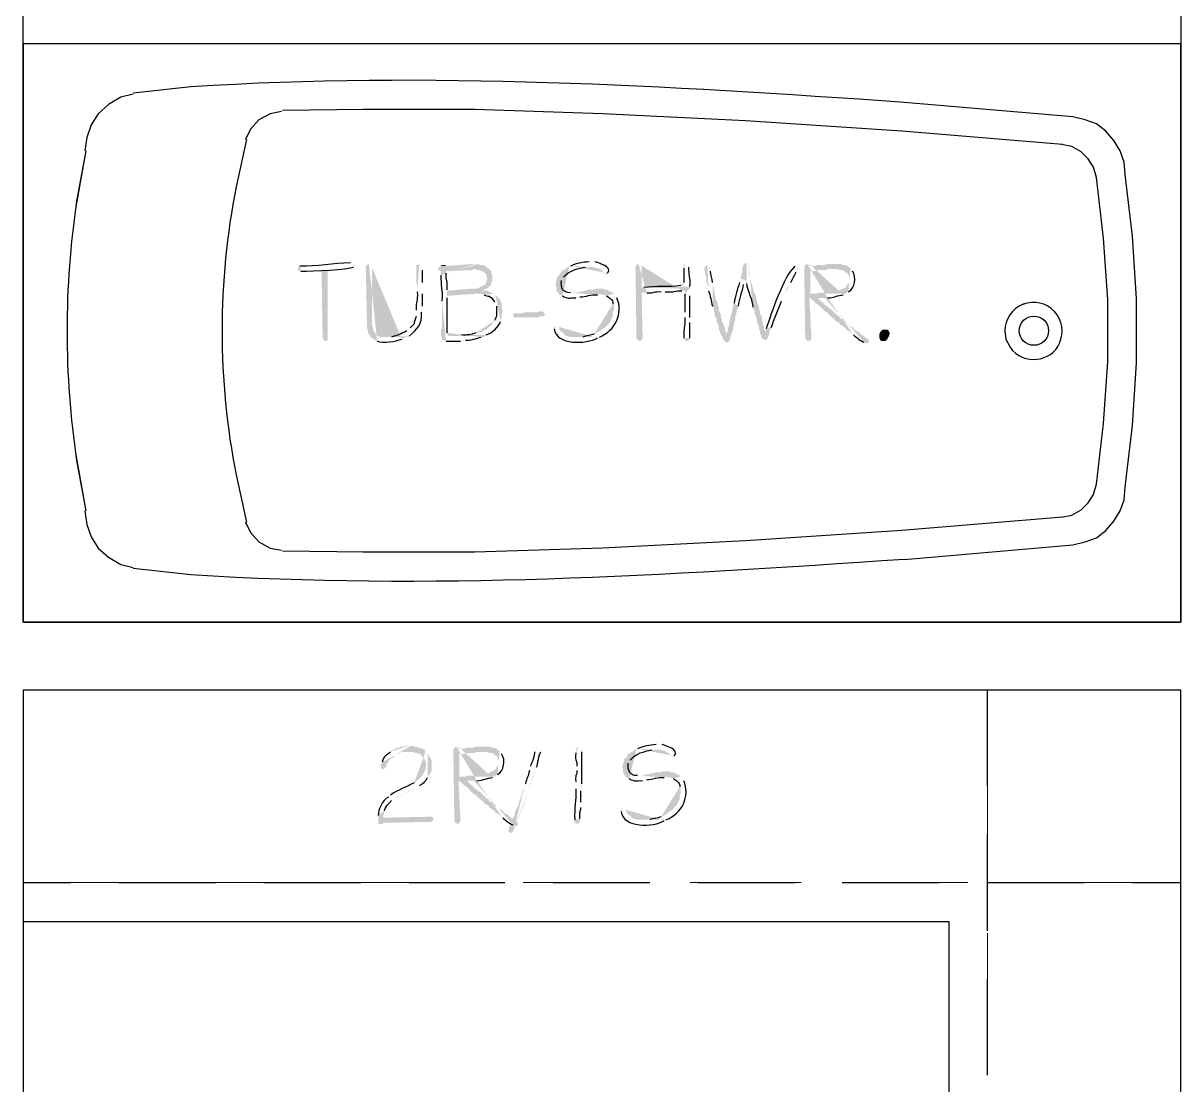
# Model space of a CAD drawing. Header units: inches. Extents: x -167 to 6071, y -6287 to -2731.
# Drawn here: x 726.9 to 786.9, y -5981.6 to -5926.6 of the extents above; entities that cross this region are included whole.
import ezdxf

# ---------------------------------------------------------------- set-up
doc = ezdxf.new("R2010")
doc.units = ezdxf.units.IN
doc.header["$LTSCALE"] = 96
doc.header["$MEASUREMENT"] = 0
doc.linetypes.add('Dash', pattern=[0.225, 0.15, -0.075])
doc.layers.add('Doors', color=5, linetype='Continuous', lineweight=9)
doc.layers.add('Furniture', color=7, linetype='Continuous', lineweight=5, true_color=0x994d00)
doc.layers.add('PDF_Geometry', color=7, linetype='Continuous', true_color=0x4a4a4a)
doc.layers.add('PDF_Solid Fills', color=7, linetype='Continuous')

# ---------------------------------------------------------------- blocks, each defined once
blk = doc.blocks.new('Tub')
at = {"layer": 'Furniture'}
blk.add_lwpolyline([(60, 0), (60, 29.973), (0, 29.973), (0, 0)], close=True, dxfattribs=at)
for points in [[(8.693, 27.733), (5.707, 27.413)], [(5.707, 27.36), (5.067, 27.2), (4.427, 26.827), (3.893, 26.347), (3.52, 25.76), (3.307, 25.12), (3.2, 24.427)], [(13.387, 26.453), (12.8, 26.347), (12.213, 26.027), (11.787, 25.547), (11.52, 25.013)], [(17.653, 26.56), (13.44, 26.507)], [(53.867, 24.747), (45.547, 25.44), (37.44, 25.973), (30.027, 26.347), (23.413, 26.56), (17.6, 26.56)], [(45.653, 3.253), (54.4, 4), (55.04, 4.16), (55.627, 4.373), (56.107, 4.747), (56.533, 5.227), (56.853, 5.76), (57.067, 6.347), (57.12, 6.987), (57.493, 10.187), (57.707, 13.44), (57.707, 16.747), (57.493, 20), (57.12, 23.2), (57.067, 23.84), (56.853, 24.427), (56.533, 24.96), (56.107, 25.44), (55.627, 25.813), (55.04, 26.027), (54.4, 26.187), (45.653, 26.933)], [(53.813, 5.44), (54.347, 5.547), (54.827, 5.813), (55.2, 6.187), (55.467, 6.613), (55.627, 7.147), (56, 10.293), (56.213, 13.493), (56.213, 16.693), (56, 19.893), (55.627, 23.04), (55.467, 23.573), (55.2, 24), (54.827, 24.373), (54.347, 24.64), (53.813, 24.747)], [(3.2, 5.76), (3.307, 5.067), (3.52, 4.427), (3.893, 3.84), (4.427, 3.36), (5.067, 2.987), (5.707, 2.827)], [(53.867, 5.44), (45.547, 4.747), (37.44, 4.213), (30.027, 3.84), (23.413, 3.627), (17.6, 3.627)], [(11.52, 5.173), (11.787, 4.64), (12.213, 4.16), (12.8, 3.84), (13.387, 3.733)], [(17.653, 3.627), (13.44, 3.68)], [(8.693, 2.453), (5.707, 2.773)]]:
    blk.add_lwpolyline(points, dxfattribs=at)
for points in [[(11.573, 25.013), (11.04, 22.56, 0.098214), (11.04, 7.627), (11.573, 5.173)], [(3.253, 24.427), (2.773, 21.813, 0.074206), (2.773, 8.373), (3.253, 5.76)], [(53.707, 14.453, 1.245514), (50.88, 15.093), (50.933, 14.667), (51.147, 14.24)]]:
    blk.add_lwpolyline(points, format="xyb", dxfattribs=at)
blk.add_circle((52.384, 15.103), 0.758, dxfattribs=at)
for points in [[(45.653, 26.933), (33.358, 27.778), (21.012, 28.538), (8.693, 27.733)], [(51.147, 14.24), (51.828, 13.272), (53.322, 13.486), (53.707, 14.453)], [(45.653, 3.253), (33.358, 2.409), (21.012, 1.649), (8.693, 2.453)]]:
    blk.add_open_spline(points, degree=3, dxfattribs=at)

msp = doc.modelspace()

# ---------------------------------------------------------------- hatches: boundary and pattern name
at = {"layer": 'PDF_Solid Fills', "transparency": 33554559}
h = msp.add_hatch(color=256, dxfattribs=at)
h.paths.add_polyline_path([(743.957, -5938.975), (743.903, -5938.975)], flags=0)
h.paths.add_polyline_path([(741.29, -5939.135), (741.183, -5939.189), (741.183, -5939.295), (741.237, -5939.402), (741.343, -5939.402)], flags=0)
h.paths.add_polyline_path([(744.063, -5939.189), (744.117, -5939.082), (744.063, -5939.029)], flags=0)
for points in [[(742.73, -5939.349), (742.41, -5939.349), (742.463, -5942.869), (742.517, -5942.975), (742.623, -5943.029), (742.73, -5942.975), (742.73, -5942.869)], [(748.703, -5939.082), (748.65, -5939.082), (748.597, -5939.135), (748.863, -5939.135), (748.81, -5939.082)], [(751.103, -5939.295), (750.357, -5939.295), (750.517, -5939.349), (750.623, -5939.349), (750.837, -5939.455), (750.943, -5939.562), (750.943, -5939.669), (750.997, -5939.775), (750.943, -5939.882), (750.943, -5939.989), (750.89, -5940.095), (750.463, -5940.309), (750.197, -5940.309), (748.917, -5940.415), (750.997, -5940.415), (750.73, -5940.415), (750.837, -5940.362), (750.943, -5940.309), (751.05, -5940.255), (751.157, -5940.149), (751.21, -5940.095), (751.21, -5939.989), (751.263, -5939.882), (751.263, -5939.615), (751.21, -5939.509), (751.21, -5939.402)], [(769.023, -5939.029), (768.597, -5939.029), (768.49, -5939.082), (768.117, -5939.082), (767.957, -5939.135), (767.69, -5939.135), (769.717, -5939.189), (769.663, -5939.135), (769.557, -5939.082), (769.45, -5939.082), (769.29, -5939.029), (769.183, -5939.029)], [(756.81, -5940.309), (756.65, -5940.309), (756.49, -5940.362), (756.223, -5940.362), (756.117, -5940.415), (756.01, -5940.415), (755.903, -5940.469), (755.743, -5940.469), (755.637, -5940.522), (755.317, -5940.522), (757.503, -5940.522), (757.397, -5940.469), (757.29, -5940.415), (757.183, -5940.362), (757.077, -5940.362), (756.97, -5940.309)], [(753.823, -5941.482), (753.717, -5941.482), (753.61, -5941.535), (752.917, -5941.535), (752.81, -5941.589), (752.383, -5941.589), (752.33, -5941.695), (752.383, -5941.802), (753.663, -5941.802), (753.717, -5941.749), (753.877, -5941.749), (753.983, -5941.695), (753.983, -5941.642), (753.93, -5941.535)], [(771.53, -5943.029), (771.423, -5943.029), (771.37, -5942.975), (771.317, -5942.869), (771.317, -5942.655), (771.37, -5942.549), (771.477, -5942.442), (771.743, -5942.442), (771.797, -5942.495), (771.85, -5942.602), (771.85, -5942.655), (771.797, -5942.815), (771.743, -5942.869), (771.743, -5942.922), (771.637, -5943.029)], [(750.837, -5964.042), (750.41, -5964.042), (750.303, -5964.095), (749.93, -5964.095), (749.77, -5964.149), (749.503, -5964.149), (751.53, -5964.202), (751.477, -5964.149), (751.37, -5964.095), (751.263, -5964.095), (751.103, -5964.042), (750.997, -5964.042)], [(760.277, -5965.322), (760.117, -5965.322), (759.957, -5965.375), (759.69, -5965.375), (759.583, -5965.429), (759.477, -5965.429), (759.37, -5965.482), (759.21, -5965.482), (759.103, -5965.535), (758.783, -5965.535), (760.97, -5965.535), (760.65, -5965.375), (760.543, -5965.375), (760.437, -5965.322)], [(748.063, -5967.669), (745.61, -5967.722), (745.343, -5967.722), (745.343, -5968.042), (745.557, -5968.042), (745.61, -5967.989), (748.01, -5967.935), (748.063, -5967.935), (748.17, -5967.882), (748.223, -5967.829), (748.17, -5967.722), (748.17, -5967.669)]]:
    msp.add_hatch(color=256, dxfattribs=at).paths.add_polyline_path(points)
h = msp.add_hatch(color=256, dxfattribs=at)
h.paths.add_polyline_path([(744.863, -5939.029), (744.757, -5939.082), (744.703, -5939.189), (744.757, -5941.909), (744.757, -5942.335), (744.81, -5942.495), (744.81, -5942.602), (744.863, -5942.655), (744.917, -5942.762), (744.97, -5942.815), (745.023, -5942.869), (745.077, -5942.922), (745.29, -5943.029)], flags=0)
h.paths.add_polyline_path([(746.57, -5942.922), (746.783, -5942.815), (745.45, -5942.815), (745.237, -5942.709), (745.183, -5942.602), (745.13, -5942.549), (745.077, -5942.442), (745.077, -5942.335), (745.023, -5942.229), (745.023, -5939.189), (744.97, -5939.082)], flags=0)
h = msp.add_hatch(color=256, dxfattribs=at)
h.paths.add_polyline_path([(747.477, -5939.029), (747.37, -5939.082), (747.317, -5939.082), (747.317, -5939.989), (747.37, -5940.095), (747.37, -5940.469)], flags=0)
h.paths.add_polyline_path([(747.317, -5941.429), (747.317, -5941.749)], flags=0)
h.paths.add_polyline_path([(746.997, -5942.335), (746.943, -5942.389), (746.837, -5942.495)], flags=0)
h.paths.add_polyline_path([(746.037, -5942.815), (745.663, -5942.815), (746.783, -5942.815), (746.943, -5942.762)], flags=0)
h.paths.add_polyline_path([(747.583, -5941.535), (747.583, -5941.429), (747.637, -5941.322), (747.637, -5941.215)], flags=0)
h.paths.add_polyline_path([(747.637, -5940.575), (747.637, -5939.989)], flags=0)
h.paths.add_polyline_path([(747.637, -5939.349), (747.583, -5939.242), (747.583, -5939.189), (747.53, -5939.029)], flags=0)
h = msp.add_hatch(color=256, dxfattribs=at)
h.paths.add_polyline_path([(750.357, -5939.029), (750.25, -5939.029), (748.863, -5939.135), (748.597, -5939.135), (748.49, -5939.189), (748.437, -5939.295), (748.49, -5939.349), (748.597, -5939.402), (748.597, -5939.615)], flags=0)
h.paths.add_polyline_path([(748.65, -5940.949), (748.65, -5942.282), (748.597, -5942.442), (748.597, -5942.709), (748.65, -5942.869), (748.65, -5942.975), (748.703, -5942.975), (748.863, -5943.029)], flags=0)
h.paths.add_polyline_path([(749.61, -5943.029), (749.717, -5943.029), (749.877, -5942.975)], flags=0)
h.paths.add_polyline_path([(750.677, -5942.815), (750.783, -5942.815), (750.89, -5942.762), (749.023, -5942.762), (748.917, -5942.709), (748.917, -5942.602)], flags=0)
h.paths.add_polyline_path([(748.917, -5940.789), (748.917, -5940.682), (750.357, -5940.575), (751.317, -5940.575), (751.103, -5940.469), (750.997, -5940.415), (748.917, -5940.415), (748.917, -5940.362)], flags=0)
h.paths.add_polyline_path([(748.863, -5939.509), (748.863, -5939.402), (750.25, -5939.349), (750.303, -5939.295), (751.103, -5939.295), (751.05, -5939.242), (750.943, -5939.189), (750.89, -5939.135), (750.783, -5939.082), (750.623, -5939.082), (750.517, -5939.029)], flags=0)
h = msp.add_hatch(color=256, dxfattribs=at)
h.paths.add_polyline_path([(755.263, -5939.135), (755.157, -5939.189), (755.05, -5939.295), (754.837, -5939.402), (754.783, -5939.509), (754.73, -5939.615), (754.623, -5939.669), (754.623, -5939.775), (754.57, -5939.882), (754.57, -5939.989), (754.517, -5940.095), (754.57, -5940.202), (754.57, -5940.362), (754.623, -5940.469), (754.677, -5940.522), (754.73, -5940.629), (754.783, -5940.629), (754.89, -5940.682)], flags=0)
h.paths.add_polyline_path([(755.583, -5940.789), (755.69, -5940.789), (755.797, -5940.735)], flags=0)
h.paths.add_polyline_path([(756.703, -5940.629), (756.81, -5940.575), (757.557, -5940.575), (757.503, -5940.522), (755.317, -5940.522)], flags=0)
h.paths.add_polyline_path([(754.837, -5939.882), (754.89, -5939.775), (754.943, -5939.722)], flags=0)
h.paths.add_polyline_path([(756.063, -5939.189), (756.33, -5939.189)], flags=0)
h = msp.add_hatch(color=256, dxfattribs=at)
h.paths.add_polyline_path([(756.33, -5938.922), (756.277, -5938.922)], flags=0)
h.paths.add_polyline_path([(755.317, -5939.135), (755.263, -5939.135), (756.33, -5939.189), (756.49, -5939.189), (756.597, -5939.242), (756.703, -5939.242), (756.917, -5939.349), (757.023, -5939.455), (757.077, -5939.455), (757.077, -5939.509), (757.183, -5939.562), (757.237, -5939.509)], flags=0)
h.paths.add_polyline_path([(756.597, -5938.922), (756.437, -5938.922)], flags=0)
h = msp.add_hatch(color=256, dxfattribs=at)
h.paths.add_polyline_path([(758.837, -5939.029), (758.73, -5939.082), (758.677, -5939.189), (758.73, -5942.869), (758.783, -5942.975), (758.89, -5943.029), (758.997, -5942.975), (759.05, -5942.869), (758.997, -5940.522), (759.263, -5940.522)], flags=0)
h.paths.add_polyline_path([(760.01, -5940.469), (760.223, -5940.469)], flags=0)
h.paths.add_polyline_path([(761.077, -5940.415), (761.237, -5940.415), (761.503, -5940.309), (758.997, -5940.255), (758.997, -5939.189), (758.943, -5939.082)], flags=0)
h = msp.add_hatch(color=256, dxfattribs=at)
h.paths.add_polyline_path([(761.29, -5939.029), (761.183, -5939.082), (761.183, -5939.242)], flags=0)
h.paths.add_polyline_path([(761.183, -5939.989), (761.183, -5940.149), (761.023, -5940.149)], flags=0)
h.paths.add_polyline_path([(759.103, -5940.255), (758.997, -5940.255), (761.503, -5940.309), (761.503, -5940.202)], flags=0)
h.paths.add_polyline_path([(761.45, -5939.189), (761.397, -5939.082)], flags=0)
h = msp.add_hatch(color=256, dxfattribs=at)
h.paths.add_polyline_path([(762.41, -5939.082), (762.303, -5939.135), (762.25, -5939.242), (762.25, -5939.349), (762.303, -5939.509), (762.303, -5939.615), (762.357, -5939.722), (762.357, -5939.989), (762.41, -5940.042), (762.41, -5940.149), (762.463, -5940.255), (762.463, -5940.415)], flags=0)
h.paths.add_polyline_path([(762.677, -5941.215), (762.73, -5941.322), (762.73, -5941.429), (762.783, -5941.589), (762.783, -5941.695), (762.837, -5941.802), (762.89, -5941.909), (762.89, -5942.015), (762.943, -5942.122), (762.997, -5942.229), (762.997, -5942.389), (763.05, -5942.549), (763.103, -5942.655), (763.157, -5942.762), (763.21, -5942.869), (763.21, -5942.922), (763.263, -5942.975), (763.37, -5943.082), (763.477, -5943.082), (763.583, -5942.975), (763.583, -5942.869), (763.637, -5942.709), (763.423, -5942.709), (763.423, -5942.655), (763.37, -5942.549), (763.317, -5942.442), (763.317, -5942.335), (763.263, -5942.229), (763.21, -5942.122), (763.157, -5942.015), (763.157, -5941.909), (763.103, -5941.802), (763.103, -5941.642), (763.05, -5941.535), (762.997, -5941.429), (762.997, -5941.269), (762.943, -5941.162), (762.943, -5941.055), (762.89, -5940.949), (762.837, -5940.842), (762.837, -5940.735), (762.783, -5940.629), (762.783, -5940.469), (762.73, -5940.362), (762.73, -5940.255), (762.677, -5940.149), (762.677, -5939.989)], flags=0)
h.paths.add_polyline_path([(762.57, -5939.402), (762.57, -5939.349), (762.517, -5939.189), (762.463, -5939.135)], flags=0)
h = msp.add_hatch(color=256, dxfattribs=at)
h.paths.add_polyline_path([(764.437, -5938.975), (764.383, -5938.975), (764.277, -5939.082), (764.223, -5939.189), (764.223, -5939.455), (764.17, -5939.562), (764.17, -5939.669), (764.117, -5939.775), (764.383, -5939.882), (764.383, -5939.935), (764.437, -5940.042)], flags=0)
h.paths.add_polyline_path([(764.757, -5941.269), (764.81, -5941.375), (764.863, -5941.482), (764.863, -5941.642), (764.917, -5941.749), (764.97, -5941.909), (764.97, -5942.015), (765.023, -5942.175), (765.077, -5942.229), (765.077, -5942.389), (765.13, -5942.495), (765.13, -5942.602), (765.183, -5942.709), (765.237, -5942.869), (765.29, -5942.922), (765.397, -5942.975), (765.503, -5942.975), (765.503, -5942.922), (765.557, -5942.815), (765.61, -5942.709), (765.61, -5942.549), (765.397, -5942.549), (765.343, -5942.389), (765.343, -5942.282), (765.29, -5942.175), (765.29, -5942.069), (765.237, -5941.962), (765.237, -5941.802), (765.183, -5941.695), (765.13, -5941.589), (765.13, -5941.482), (765.077, -5941.375), (765.077, -5941.215), (765.023, -5941.109), (764.97, -5941.002), (764.97, -5940.895), (764.917, -5940.789), (764.917, -5940.682), (764.863, -5940.575), (764.81, -5940.469), (764.757, -5940.255), (764.703, -5940.042), (764.65, -5939.882), (764.597, -5939.775), (764.597, -5939.615), (764.543, -5939.562), (764.543, -5939.242), (764.597, -5939.135), (764.543, -5939.029)], flags=0)
h = msp.add_hatch(color=256, dxfattribs=at)
h.paths.add_polyline_path([(766.997, -5939.135), (766.943, -5939.135)], flags=0)
h.paths.add_polyline_path([(765.45, -5942.389), (765.397, -5942.549), (765.61, -5942.549), (765.663, -5942.442), (765.717, -5942.335)], flags=0)
h.paths.add_polyline_path([(766.25, -5940.949), (766.303, -5940.842), (766.357, -5940.735), (766.41, -5940.629), (766.463, -5940.522), (766.463, -5940.415), (766.517, -5940.309), (766.57, -5940.202), (766.677, -5940.095), (766.73, -5939.989)], flags=0)
h.paths.add_polyline_path([(766.997, -5939.455), (767.103, -5939.295), (767.103, -5939.135)], flags=0)
h = msp.add_hatch(color=256, dxfattribs=at)
h.paths.add_polyline_path([(767.583, -5939.029), (767.477, -5939.082), (767.423, -5939.189), (767.477, -5942.815), (767.477, -5942.869), (767.53, -5942.975), (767.637, -5943.029), (767.743, -5942.975), (767.797, -5942.869), (767.797, -5942.815), (767.69, -5940.789), (768.65, -5940.789)], flags=0)
h.paths.add_polyline_path([(769.45, -5940.629), (769.503, -5940.575), (767.743, -5940.575), (767.743, -5939.402), (768.01, -5939.402), (768.17, -5939.349), (768.543, -5939.349), (768.65, -5939.295), (769.023, -5939.295), (769.823, -5939.242), (769.717, -5939.189), (767.69, -5939.135), (767.69, -5939.029)], flags=0)
h = msp.add_hatch(color=256, dxfattribs=at)
h.paths.add_polyline_path([(769.823, -5939.242), (769.023, -5939.295), (769.13, -5939.295), (769.29, -5939.349), (769.397, -5939.349), (769.503, -5939.402), (769.557, -5939.455), (769.663, -5939.509), (769.717, -5939.615), (769.77, -5939.722), (769.77, -5939.935), (769.717, -5940.042), (769.663, -5940.095), (769.61, -5940.202), (769.557, -5940.255), (769.45, -5940.309), (769.29, -5940.362), (769.29, -5940.415), (769.13, -5940.415), (769.023, -5940.469), (768.81, -5940.469), (768.703, -5940.522), (768.17, -5940.522), (768.063, -5940.575), (767.743, -5940.575), (769.61, -5940.575), (769.61, -5940.522), (769.717, -5940.469)], flags=0)
h.paths.add_polyline_path([(769.93, -5939.402), (769.877, -5939.295)], flags=0)
h = msp.add_hatch(color=256, dxfattribs=at)
h.paths.add_polyline_path([(764.117, -5939.775), (764.063, -5939.882), (764.063, -5939.989)], flags=0)
h.paths.add_polyline_path([(763.797, -5941.055), (763.743, -5941.162), (763.743, -5941.269), (763.69, -5941.375), (763.69, -5941.535), (763.637, -5941.642), (763.637, -5941.749), (763.583, -5941.855), (763.583, -5941.962), (763.53, -5942.122), (763.53, -5942.229), (763.477, -5942.335), (763.477, -5942.442), (763.423, -5942.602), (763.423, -5942.709), (763.637, -5942.709), (763.69, -5942.549), (763.743, -5942.389), (763.743, -5942.282), (763.797, -5942.175), (763.797, -5942.015), (763.85, -5941.909), (763.85, -5941.749), (763.903, -5941.642), (763.903, -5941.535), (763.957, -5941.429), (763.957, -5941.322), (764.01, -5941.215)], flags=0)
h.paths.add_polyline_path([(764.277, -5940.095), (764.33, -5939.989), (764.383, -5939.882)], flags=0)
h = msp.add_hatch(color=256, dxfattribs=at)
h.paths.add_polyline_path([(751.317, -5940.575), (750.517, -5940.575), (750.73, -5940.575), (750.837, -5940.629)], flags=0)
h.paths.add_polyline_path([(751.37, -5941.002), (751.423, -5941.109), (751.477, -5941.215)], flags=0)
h.paths.add_polyline_path([(751.37, -5941.962), (751.317, -5942.015), (751.263, -5942.122), (751.21, -5942.229), (751.103, -5942.282), (751.05, -5942.335), (750.943, -5942.442), (750.89, -5942.442), (750.783, -5942.495), (750.73, -5942.549), (750.623, -5942.549), (750.517, -5942.602), (750.41, -5942.602)], flags=0)
h.paths.add_polyline_path([(749.663, -5942.709), (749.557, -5942.709), (749.397, -5942.762), (749.237, -5942.762), (750.89, -5942.762), (750.943, -5942.709)], flags=0)
h.paths.add_polyline_path([(751.69, -5942.015), (751.69, -5941.962), (751.743, -5941.802), (751.743, -5941.589), (751.797, -5941.482), (751.797, -5941.429), (751.743, -5941.322), (751.743, -5941.055), (751.69, -5940.949), (751.637, -5940.842), (751.583, -5940.789), (751.477, -5940.682), (751.423, -5940.629)], flags=0)
h = msp.add_hatch(color=256, dxfattribs=at)
h.paths.add_polyline_path([(757.557, -5940.575), (756.81, -5940.575), (756.97, -5940.629), (757.077, -5940.629), (757.183, -5940.682)], flags=0)
h.paths.add_polyline_path([(757.503, -5941.109), (757.557, -5941.215), (757.557, -5941.429), (757.503, -5941.535), (757.503, -5941.749), (757.45, -5941.855), (757.397, -5941.962), (757.343, -5942.069), (757.237, -5942.175), (757.183, -5942.229), (757.077, -5942.335), (756.97, -5942.389), (756.917, -5942.442), (756.863, -5942.495), (756.543, -5942.655)], flags=0)
h.paths.add_polyline_path([(755.957, -5942.815), (755.583, -5942.815), (756.81, -5942.815)], flags=0)
h.paths.add_polyline_path([(757.717, -5940.789), (757.61, -5940.682)], flags=0)
h = msp.add_hatch(color=256, dxfattribs=at)
h.paths.add_polyline_path([(761.503, -5940.309), (761.237, -5940.415), (761.237, -5940.575)], flags=0)
h.paths.add_polyline_path([(761.237, -5941.535), (761.237, -5941.802)], flags=0)
h.paths.add_polyline_path([(761.183, -5942.869), (761.237, -5942.975), (761.343, -5943.029), (761.45, -5942.975), (761.503, -5942.869)], flags=0)
h.paths.add_polyline_path([(761.503, -5942.069), (761.503, -5941.802)], flags=0)
h.paths.add_polyline_path([(761.503, -5940.682), (761.503, -5940.415)], flags=0)
h = msp.add_hatch(color=256, dxfattribs=at)
h.paths.add_polyline_path([(768.65, -5940.789), (767.69, -5940.789), (767.797, -5940.842), (768.01, -5941.055), (768.117, -5941.109), (768.33, -5941.322), (768.383, -5941.375), (768.49, -5941.482), (768.597, -5941.535), (768.703, -5941.642), (768.757, -5941.695), (768.863, -5941.802), (768.97, -5941.855), (769.023, -5941.962), (769.237, -5942.069), (769.29, -5942.175), (769.397, -5942.229), (769.45, -5942.282), (769.557, -5942.335), (769.61, -5942.442), (769.823, -5942.549), (769.983, -5942.709)], flags=0)
h.paths.add_polyline_path([(770.517, -5943.082), (770.57, -5943.135), (770.73, -5943.135), (770.783, -5943.029), (770.73, -5942.922), (770.623, -5942.869), (770.517, -5942.762), (770.41, -5942.709), (770.303, -5942.602), (770.25, -5942.549), (770.037, -5942.442), (769.983, -5942.335), (769.77, -5942.229), (769.663, -5942.122), (769.557, -5942.069), (769.503, -5941.962), (769.29, -5941.855), (769.237, -5941.749), (769.13, -5941.695), (768.97, -5941.535), (768.917, -5941.482), (768.81, -5941.375), (768.703, -5941.322), (768.597, -5941.215), (768.49, -5941.162), (768.437, -5941.055), (768.33, -5941.002), (768.117, -5940.789), (768.49, -5940.789)], flags=0)
h = msp.add_hatch(color=256, dxfattribs=at)
h.paths.add_polyline_path([(754.57, -5942.229), (754.463, -5942.282), (754.463, -5942.389)], flags=0)
h.paths.add_polyline_path([(756.703, -5942.869), (756.81, -5942.815), (755.263, -5942.815), (755.157, -5942.762), (755.103, -5942.762), (754.997, -5942.709), (754.943, -5942.602), (754.837, -5942.549), (754.73, -5942.442), (754.73, -5942.335), (754.677, -5942.282)], flags=0)
h = msp.add_hatch(color=256, dxfattribs=at)
h.paths.add_polyline_path([(746.943, -5963.989), (746.783, -5963.989), (746.623, -5964.042), (746.517, -5964.042), (746.41, -5964.095), (746.303, -5964.095), (746.25, -5964.149), (746.037, -5964.255), (745.983, -5964.309)], flags=0)
h.paths.add_polyline_path([(745.557, -5964.842), (745.503, -5964.949), (745.45, -5965.055), (745.503, -5965.162), (745.61, -5965.215), (745.663, -5965.162), (745.77, -5965.055), (745.77, -5965.002), (745.823, -5964.895), (745.877, -5964.842), (745.877, -5964.789), (745.93, -5964.735), (746.037, -5964.629), (746.143, -5964.575), (746.197, -5964.469), (746.303, -5964.415), (746.357, -5964.415), (746.463, -5964.362), (746.57, -5964.309), (747.797, -5964.309), (747.743, -5964.202), (747.53, -5964.095), (747.423, -5964.095), (747.317, -5964.042), (747.21, -5964.042), (747.05, -5963.989)], flags=0)
h = msp.add_hatch(color=256, dxfattribs=at)
h.paths.add_polyline_path([(759.797, -5963.935), (759.743, -5963.935)], flags=0)
h.paths.add_polyline_path([(758.783, -5964.149), (758.73, -5964.149), (759.797, -5964.202), (759.957, -5964.202), (760.063, -5964.255), (760.17, -5964.255), (760.277, -5964.309), (760.383, -5964.362), (760.49, -5964.469), (760.543, -5964.469), (760.543, -5964.522), (760.65, -5964.575), (760.703, -5964.522)], flags=0)
h.paths.add_polyline_path([(760.063, -5963.935), (759.903, -5963.935)], flags=0)
h = msp.add_hatch(color=256, dxfattribs=at)
h.paths.add_polyline_path([(747.797, -5964.309), (746.943, -5964.309), (747.157, -5964.309), (747.263, -5964.362), (747.37, -5964.362), (747.477, -5964.415), (747.583, -5964.469), (747.583, -5964.522), (747.69, -5964.575), (747.743, -5964.682), (747.797, -5964.789), (747.797, -5964.895), (747.85, -5965.002), (747.797, -5965.109), (747.797, -5965.215), (747.743, -5965.322), (747.69, -5965.429), (747.69, -5965.482), (747.583, -5965.589), (747.53, -5965.642), (747.423, -5965.749), (747.317, -5965.802), (747.317, -5965.855), (747.21, -5965.909)], flags=0)
h.paths.add_polyline_path([(745.983, -5966.549), (745.93, -5966.549), (745.877, -5966.655)], flags=0)
h.paths.add_polyline_path([(745.343, -5967.615), (745.343, -5967.722), (745.61, -5967.722), (745.61, -5967.615), (745.663, -5967.455), (745.663, -5967.349)], flags=0)
h.paths.add_polyline_path([(746.037, -5966.815), (746.25, -5966.709), (746.357, -5966.602), (746.463, -5966.602), (746.677, -5966.495), (746.73, -5966.442), (746.89, -5966.389), (746.997, -5966.335), (747.157, -5966.229), (747.477, -5966.069)], flags=0)
h.paths.add_polyline_path([(747.903, -5965.642), (747.957, -5965.535), (748.01, -5965.482), (748.063, -5965.375), (748.117, -5965.269), (748.117, -5964.789), (748.063, -5964.629), (748.01, -5964.575), (747.957, -5964.469), (747.903, -5964.362)], flags=0)
h = msp.add_hatch(color=256, dxfattribs=at)
h.paths.add_polyline_path([(749.397, -5964.042), (749.29, -5964.095), (749.237, -5964.202), (749.29, -5967.829), (749.29, -5967.882), (749.343, -5967.989), (749.45, -5968.042), (749.557, -5967.989), (749.61, -5967.882), (749.61, -5967.829), (749.503, -5965.802), (750.463, -5965.802)], flags=0)
h.paths.add_polyline_path([(751.263, -5965.642), (751.317, -5965.589), (749.557, -5965.589), (749.557, -5964.415), (749.823, -5964.415), (749.983, -5964.362), (750.357, -5964.362), (750.463, -5964.309), (750.837, -5964.309), (751.637, -5964.255), (751.53, -5964.202), (749.503, -5964.149), (749.503, -5964.042)], flags=0)
h = msp.add_hatch(color=256, dxfattribs=at)
h.paths.add_polyline_path([(751.637, -5964.255), (750.837, -5964.309), (750.943, -5964.309), (751.103, -5964.362), (751.21, -5964.362), (751.317, -5964.415), (751.37, -5964.469), (751.477, -5964.522), (751.53, -5964.629), (751.583, -5964.735), (751.583, -5964.949), (751.53, -5965.055), (751.477, -5965.109), (751.423, -5965.215), (751.37, -5965.269), (751.263, -5965.322), (751.103, -5965.375), (751.103, -5965.429), (750.943, -5965.429), (750.837, -5965.482), (750.623, -5965.482), (750.517, -5965.535), (749.983, -5965.535), (749.877, -5965.589), (749.557, -5965.589), (751.423, -5965.589), (751.423, -5965.535), (751.53, -5965.482)], flags=0)
h.paths.add_polyline_path([(751.743, -5964.415), (751.69, -5964.309)], flags=0)
h = msp.add_hatch(color=256, dxfattribs=at)
h.paths.add_polyline_path([(753.61, -5964.042), (753.557, -5964.095), (753.503, -5964.202), (753.45, -5964.309)], flags=0)
h.paths.add_polyline_path([(753.237, -5965.055), (753.237, -5965.162), (753.183, -5965.269)], flags=0)
h.paths.add_polyline_path([(752.97, -5965.962), (752.97, -5966.069), (752.917, -5966.175), (752.863, -5966.282), (752.81, -5966.389), (752.81, -5966.495), (752.757, -5966.602), (752.703, -5966.762), (752.65, -5966.869), (752.65, -5966.975), (752.597, -5967.082), (752.543, -5967.189), (752.49, -5967.295), (752.437, -5967.402), (752.437, -5967.509), (752.383, -5967.669), (752.277, -5967.829), (752.223, -5967.989), (752.17, -5968.149), (752.117, -5968.255), (752.117, -5968.362), (752.063, -5968.362), (752.117, -5968.469), (752.223, -5968.522), (752.277, -5968.469), (752.33, -5968.469), (752.33, -5968.362), (752.383, -5968.309)], flags=0)
h.paths.add_polyline_path([(752.383, -5968.309, 0.021773), (753.13, -5966.335)], flags=0)
h.paths.add_polyline_path([(753.557, -5965.109, 0.041027), (753.13, -5966.335)], flags=0)
h.paths.add_polyline_path([(753.77, -5964.309), (753.77, -5964.202), (753.717, -5964.095)], flags=0)
h = msp.add_hatch(color=256, dxfattribs=at)
h.paths.add_polyline_path([(755.743, -5964.042), (755.637, -5964.095), (755.583, -5964.255), (755.583, -5964.362)], flags=0)
h.paths.add_polyline_path([(755.637, -5965.055), (755.637, -5965.269)], flags=0)
h.paths.add_polyline_path([(755.583, -5965.855), (755.583, -5966.229)], flags=0)
h.paths.add_polyline_path([(755.53, -5967.829), (755.53, -5967.989), (755.637, -5968.042), (755.743, -5967.989), (755.797, -5967.935), (755.797, -5967.775)], flags=0)
h.paths.add_polyline_path([(755.85, -5967.189), (755.85, -5966.922)], flags=0)
h.paths.add_polyline_path([(755.85, -5966.335), (755.85, -5966.069), (755.903, -5965.962)], flags=0)
h.paths.add_polyline_path([(755.903, -5964.309), (755.903, -5964.202), (755.85, -5964.095)], flags=0)
h = msp.add_hatch(color=256, dxfattribs=at)
h.paths.add_polyline_path([(758.73, -5964.149), (758.623, -5964.202), (758.517, -5964.309), (758.41, -5964.362), (758.303, -5964.415), (758.25, -5964.522), (758.197, -5964.629), (758.09, -5964.682), (758.09, -5964.789), (758.037, -5964.895), (758.037, -5965.002), (757.983, -5965.109), (758.037, -5965.215), (758.037, -5965.375), (758.09, -5965.482), (758.143, -5965.535), (758.197, -5965.642), (758.25, -5965.642), (758.357, -5965.695)], flags=0)
h.paths.add_polyline_path([(759.05, -5965.802), (759.157, -5965.802), (759.263, -5965.749)], flags=0)
h.paths.add_polyline_path([(760.17, -5965.642), (760.277, -5965.589), (761.023, -5965.589), (760.97, -5965.535), (758.783, -5965.535)], flags=0)
h.paths.add_polyline_path([(758.303, -5964.895), (758.357, -5964.789), (758.41, -5964.735)], flags=0)
h.paths.add_polyline_path([(759.53, -5964.202), (759.797, -5964.202)], flags=0)
h = msp.add_hatch(color=256, dxfattribs=at)
h.paths.add_polyline_path([(761.023, -5965.589), (760.277, -5965.589), (760.437, -5965.642), (760.543, -5965.642), (760.65, -5965.695)], flags=0)
h.paths.add_polyline_path([(760.97, -5966.122), (761.023, -5966.229), (761.023, -5966.442), (760.97, -5966.549), (760.97, -5966.762), (760.917, -5966.869), (760.863, -5966.975), (760.81, -5967.082), (760.703, -5967.189), (760.65, -5967.242), (760.543, -5967.349), (760.437, -5967.402), (760.383, -5967.455), (760.33, -5967.509), (760.01, -5967.669)], flags=0)
h.paths.add_polyline_path([(759.423, -5967.829), (759.05, -5967.829), (760.277, -5967.829)], flags=0)
h.paths.add_polyline_path([(761.183, -5965.802), (761.077, -5965.695)], flags=0)
h = msp.add_hatch(color=256, dxfattribs=at)
h.paths.add_polyline_path([(750.463, -5965.802), (749.503, -5965.802), (749.61, -5965.855), (749.823, -5966.069), (749.93, -5966.122), (750.143, -5966.335), (750.197, -5966.389), (750.303, -5966.495), (750.41, -5966.549), (750.517, -5966.655), (750.57, -5966.709), (750.677, -5966.815), (750.783, -5966.869), (750.837, -5966.975), (750.943, -5967.029), (751.05, -5967.082), (751.103, -5967.189), (751.21, -5967.242), (751.263, -5967.295), (751.37, -5967.349), (751.423, -5967.455), (751.637, -5967.562), (751.797, -5967.722)], flags=0)
h.paths.add_polyline_path([(752.33, -5968.095), (752.383, -5968.149), (752.543, -5968.149), (752.597, -5968.042), (752.543, -5967.935), (752.437, -5967.882), (752.33, -5967.775), (752.223, -5967.722), (752.117, -5967.615), (752.063, -5967.562), (751.957, -5967.509), (751.85, -5967.455), (751.797, -5967.349), (751.583, -5967.242), (751.477, -5967.135), (751.37, -5967.082), (751.317, -5966.975), (751.103, -5966.869), (751.05, -5966.762), (750.943, -5966.709), (750.89, -5966.655), (750.783, -5966.549), (750.73, -5966.495), (750.623, -5966.389), (750.517, -5966.335), (750.41, -5966.229), (750.303, -5966.175), (750.25, -5966.069), (750.143, -5966.015), (749.93, -5965.802), (750.303, -5965.802)], flags=0)
h = msp.add_hatch(color=256, dxfattribs=at)
h.paths.add_polyline_path([(758.037, -5967.242), (757.93, -5967.295), (757.93, -5967.402)], flags=0)
h.paths.add_polyline_path([(760.17, -5967.882), (760.277, -5967.829), (758.73, -5967.829), (758.623, -5967.775), (758.57, -5967.775), (758.463, -5967.722), (758.41, -5967.615), (758.303, -5967.562), (758.197, -5967.455), (758.197, -5967.349), (758.143, -5967.295)], flags=0)

# ---------------------------------------------------------------- linework, layer by layer
at = {"layer": 'Furniture', "linetype": 'Dash', "ltscale": 0.4, "transparency": 33554687}
for points in [[(776.917, -6048.575), (776.917, -5961.109)], [(726.943, -5971.082), (786.943, -5971.082)]]:
    msp.add_lwpolyline(points, dxfattribs=at)
at = {"layer": 'Furniture'}
msp.add_lwpolyline([(726.943, -6036.575), (774.943, -6036.575), (774.943, -5973.109), (726.943, -5973.109)], dxfattribs=at)
at = {"layer": 'PDF_Geometry', "color": 7}
for points in [[(786.943, -5819.082), (786.943, -5957.589), (726.943, -5957.589), (726.943, -5871.562)], [(786.943, -6048.575), (786.943, -5961.109), (726.943, -5961.109), (726.943, -5990.815)]]:
    msp.add_lwpolyline(points, dxfattribs=at)
at = {"layer": 'PDF_Geometry'}
msp.add_lwpolyline([(786.943, -5957.589), (786.943, -5927.615), (726.943, -5927.615), (726.943, -5957.589)], close=True, dxfattribs=at)
for points in [[(732.65, -5930.229), (732.01, -5930.389), (731.37, -5930.762), (730.837, -5931.242), (730.463, -5931.829), (730.25, -5932.469), (730.143, -5933.162)], [(735.637, -5929.855), (732.65, -5930.175)], [(772.597, -5954.335), (781.343, -5953.589), (781.983, -5953.429), (782.57, -5953.215), (783.05, -5952.842), (783.477, -5952.362), (783.797, -5951.829), (784.01, -5951.242), (784.063, -5950.602), (784.437, -5947.402), (784.65, -5944.149), (784.65, -5940.842), (784.437, -5937.589), (784.063, -5934.389), (784.01, -5933.749), (783.797, -5933.162), (783.477, -5932.629), (783.05, -5932.149), (782.57, -5931.775), (781.983, -5931.562), (781.343, -5931.402), (772.597, -5930.655)], [(740.33, -5931.135), (739.743, -5931.242), (739.157, -5931.562), (738.73, -5932.042), (738.463, -5932.575)], [(744.597, -5931.029), (740.383, -5931.082)], [(780.81, -5932.842), (772.49, -5932.149), (764.383, -5931.615), (756.97, -5931.242), (750.357, -5931.029), (744.543, -5931.029)], [(780.757, -5952.149), (781.29, -5952.042), (781.77, -5951.775), (782.143, -5951.402), (782.41, -5950.975), (782.57, -5950.442), (782.943, -5947.295), (783.157, -5944.095), (783.157, -5940.895), (782.943, -5937.695), (782.57, -5934.549), (782.41, -5934.015), (782.143, -5933.589), (781.77, -5933.215), (781.29, -5932.949), (780.757, -5932.842)], [(730.143, -5951.829), (730.25, -5952.522), (730.463, -5953.162), (730.837, -5953.749), (731.37, -5954.229), (732.01, -5954.602), (732.65, -5954.762)], [(738.463, -5952.415), (738.73, -5952.949), (739.157, -5953.429), (739.743, -5953.749), (740.33, -5953.855)], [(780.81, -5952.149), (772.49, -5952.842), (764.383, -5953.375), (756.97, -5953.749), (750.357, -5953.962), (744.543, -5953.962)], [(744.597, -5953.962), (740.383, -5953.909)], [(735.637, -5955.135), (732.65, -5954.815)], [(776.917, -5966.069), (776.917, -5961.109)], [(776.917, -5973.589), (776.917, -5968.575)], [(726.943, -5971.082), (729.397, -5971.082)], [(731.903, -5971.082), (736.917, -5971.082)], [(739.423, -5971.082), (744.437, -5971.082)], [(746.943, -5971.082), (751.903, -5971.082)], [(754.41, -5971.082), (759.423, -5971.082)], [(761.93, -5971.082), (766.943, -5971.082)], [(769.397, -5971.082), (774.41, -5971.082)], [(776.917, -5971.082), (781.93, -5971.082)], [(784.437, -5971.082), (786.943, -5971.082)], [(726.943, -6036.575), (774.943, -6036.575), (774.943, -5973.109), (726.943, -5973.109)], [(776.917, -5981.055), (776.917, -5976.095)]]:
    msp.add_lwpolyline(points, dxfattribs=at)
for points in [[(738.517, -5932.575), (737.983, -5935.029, 0.098214), (737.983, -5949.962), (738.517, -5952.415)], [(730.197, -5933.162), (729.717, -5935.775, 0.074206), (729.717, -5949.215), (730.197, -5951.829)], [(780.65, -5943.135, 1.245514), (777.823, -5942.495), (777.877, -5942.922), (778.09, -5943.349)]]:
    msp.add_lwpolyline(points, format="xyb", dxfattribs=at)
msp.add_circle((779.328, -5942.486), 0.758, dxfattribs=at)
for points in [[(772.597, -5930.655), (760.302, -5929.811), (747.956, -5929.051), (735.637, -5929.855)], [(778.09, -5943.349), (778.772, -5944.317), (780.265, -5944.103), (780.65, -5943.135)], [(772.597, -5954.335), (760.302, -5955.18), (747.956, -5955.94), (735.637, -5955.135)]]:
    msp.add_open_spline(points, degree=3, dxfattribs=at)
at = {"layer": 'PDF_Geometry', "color": 7}
for points in [[(743.903, -5938.975), (743.006, -5938.96), (742.176, -5939.188), (741.29, -5939.135)], [(741.343, -5939.402), (741.938, -5939.407), (743.809, -5939.311), (744.063, -5939.189)], [(747.637, -5939.989), (747.637, -5939.775), (747.637, -5939.562), (747.637, -5939.349)], [(754.943, -5939.722), (755.27, -5939.338), (755.628, -5939.303), (756.063, -5939.189)], [(756.277, -5938.922), (755.947, -5938.932), (755.616, -5938.998), (755.317, -5939.135)], [(757.237, -5939.509), (757.488, -5939.156), (756.808, -5938.999), (756.597, -5938.922)], [(761.183, -5939.242), (761.183, -5939.491), (761.183, -5939.74), (761.183, -5939.989)], [(761.503, -5940.202), (761.537, -5939.727), (761.429, -5939.599), (761.45, -5939.189)], [(766.943, -5939.135), (766.326, -5939.711), (765.73, -5941.572), (765.45, -5942.389)], [(748.597, -5939.615), (748.575, -5940.14), (748.691, -5940.378), (748.65, -5940.949)], [(748.917, -5940.362), (748.953, -5939.902), (748.855, -5939.877), (748.863, -5939.509)], [(755.317, -5940.522), (754.875, -5940.54), (754.808, -5940.248), (754.837, -5939.882)], [(762.677, -5939.989), (762.67, -5939.783), (762.566, -5939.603), (762.57, -5939.402)], [(764.063, -5939.989), (763.969, -5940.357), (763.843, -5940.668), (763.797, -5941.055)], [(766.73, -5939.989), (766.819, -5939.811), (766.908, -5939.633), (766.997, -5939.455)], [(769.717, -5940.469), (770.054, -5940.289), (770.147, -5939.714), (769.93, -5939.402)], [(747.37, -5940.469), (747.406, -5941.016), (747.284, -5940.924), (747.317, -5941.429)], [(747.637, -5941.215), (747.637, -5941.002), (747.637, -5940.789), (747.637, -5940.575)], [(750.837, -5940.629), (751.048, -5940.755), (751.14, -5940.576), (751.37, -5941.002)], [(755.797, -5940.735), (756.106, -5940.74), (756.387, -5940.583), (756.703, -5940.629)], [(761.023, -5940.149), (760.389, -5940.238), (759.734, -5940.151), (759.103, -5940.255)], [(759.263, -5940.522), (759.721, -5940.554), (759.599, -5940.44), (760.01, -5940.469)], [(760.223, -5940.469), (760.723, -5940.508), (760.684, -5940.405), (761.077, -5940.415)], [(761.237, -5940.575), (761.237, -5940.895), (761.237, -5941.215), (761.237, -5941.535)], [(762.463, -5940.415), (762.577, -5940.671), (762.579, -5940.957), (762.677, -5941.215)], [(764.01, -5941.215), (764.051, -5940.836), (764.227, -5940.474), (764.277, -5940.095)], [(764.437, -5940.042), (764.447, -5940.376), (764.775, -5940.942), (764.757, -5941.269)], [(748.917, -5942.602), (748.917, -5941.998), (748.917, -5941.393), (748.917, -5940.789)], [(754.89, -5940.682), (755.175, -5940.86), (755.24, -5940.769), (755.583, -5940.789)], [(756.81, -5942.815), (757.616, -5942.491), (758.057, -5941.606), (757.717, -5940.789)], [(757.183, -5940.682), (757.265, -5940.785), (757.54, -5940.825), (757.503, -5941.109)], [(761.503, -5941.802), (761.503, -5941.429), (761.503, -5941.055), (761.503, -5940.682)], [(765.717, -5942.335), (765.876, -5941.869), (766.039, -5941.409), (766.25, -5940.949)], [(768.65, -5940.789), (768.929, -5940.783), (769.179, -5940.65), (769.45, -5940.629)], [(746.943, -5942.762), (747.381, -5942.384), (747.631, -5942.173), (747.583, -5941.535)], [(747.317, -5941.749), (747.089, -5942.264), (747.366, -5941.975), (746.997, -5942.335)], [(751.477, -5941.215), (751.448, -5941.587), (751.558, -5941.666), (751.37, -5941.962)], [(750.943, -5942.709), (751.266, -5942.582), (751.554, -5942.338), (751.69, -5942.015)], [(754.463, -5942.389), (754.579, -5943.253), (756.134, -5943.194), (756.703, -5942.869)], [(761.237, -5941.802), (761.272, -5942.371), (761.148, -5942.301), (761.183, -5942.869)], [(761.503, -5942.869), (761.503, -5942.602), (761.503, -5942.335), (761.503, -5942.069)], [(745.29, -5943.029), (745.607, -5943.174), (746.259, -5943.032), (746.57, -5942.922)], [(746.837, -5942.495), (746.515, -5942.673), (746.359, -5942.711), (746.037, -5942.815)], [(750.41, -5942.602), (750.137, -5942.719), (749.957, -5942.715), (749.663, -5942.709)], [(749.877, -5942.975), (750.062, -5943.007), (750.494, -5942.884), (750.677, -5942.815)], [(756.543, -5942.655), (756.358, -5942.749), (756.151, -5942.738), (755.957, -5942.815)], [(769.983, -5942.709), (770.099, -5942.819), (770.367, -5943.031), (770.517, -5943.082)], [(748.863, -5943.029), (749.112, -5943.029), (749.361, -5943.029), (749.61, -5943.029)], [(759.743, -5963.935), (759.414, -5963.946), (759.083, -5964.011), (758.783, -5964.149)], [(760.703, -5964.522), (760.955, -5964.168), (760.275, -5964.012), (760.063, -5963.935)], [(745.983, -5964.309), (745.793, -5964.507), (745.612, -5964.498), (745.557, -5964.842)], [(751.53, -5965.482), (751.868, -5965.303), (751.96, -5964.727), (751.743, -5964.415)], [(753.45, -5964.309), (753.47, -5964.477), (753.294, -5964.884), (753.237, -5965.055)], [(753.557, -5965.109), (753.614, -5964.968), (753.666, -5964.419), (753.77, -5964.309)], [(755.583, -5964.362), (755.544, -5964.924), (755.662, -5964.659), (755.637, -5965.055)], [(755.903, -5965.962), (755.903, -5965.411), (755.903, -5964.86), (755.903, -5964.309)], [(758.41, -5964.735), (758.737, -5964.351), (759.094, -5964.316), (759.53, -5964.202)], [(758.783, -5965.535), (758.342, -5965.553), (758.275, -5965.263), (758.303, -5964.895)], [(747.477, -5966.069), (747.629, -5965.946), (747.83, -5965.842), (747.903, -5965.642)], [(750.463, -5965.802), (750.742, -5965.796), (750.992, -5965.663), (751.263, -5965.642)], [(753.183, -5965.269), (753.124, -5965.579), (753.043, -5965.677), (752.97, -5965.962)], [(755.637, -5965.269), (755.658, -5965.606), (755.552, -5965.341), (755.583, -5965.855)], [(758.357, -5965.695), (758.643, -5965.873), (758.707, -5965.783), (759.05, -5965.802)], [(759.263, -5965.749), (759.573, -5965.753), (759.854, -5965.597), (760.17, -5965.642)], [(760.65, -5965.695), (760.732, -5965.799), (761.006, -5965.839), (760.97, -5966.122)], [(747.21, -5965.909), (746.814, -5966.133), (746.36, -5966.282), (745.983, -5966.549)], [(755.583, -5966.229), (755.617, -5966.851), (755.495, -5967.202), (755.53, -5967.829)], [(755.85, -5966.922), (755.85, -5966.727), (755.85, -5966.531), (755.85, -5966.335)], [(760.277, -5967.829), (761.083, -5967.504), (761.524, -5966.619), (761.183, -5965.802)], [(745.877, -5966.655), (745.558, -5966.803), (745.347, -5967.286), (745.343, -5967.615)], [(745.663, -5967.349), (745.793, -5967.015), (745.94, -5966.991), (746.037, -5966.815)], [(755.797, -5967.775), (755.767, -5967.317), (755.832, -5967.47), (755.85, -5967.189)], [(757.93, -5967.402), (758.046, -5968.266), (759.6, -5968.207), (760.17, -5967.882)], [(751.797, -5967.722), (751.912, -5967.832), (752.18, -5968.044), (752.33, -5968.095)], [(760.01, -5967.669), (759.825, -5967.762), (759.618, -5967.751), (759.423, -5967.829)]]:
    msp.add_open_spline(points, degree=3, dxfattribs=at)

# ---------------------------------------------------------------- block references
at = {"layer": 'Doors'}
msp.add_blockref('Tub', (726.943, -5957.589), dxfattribs=at)

doc.saveas('drawing.dxf')
